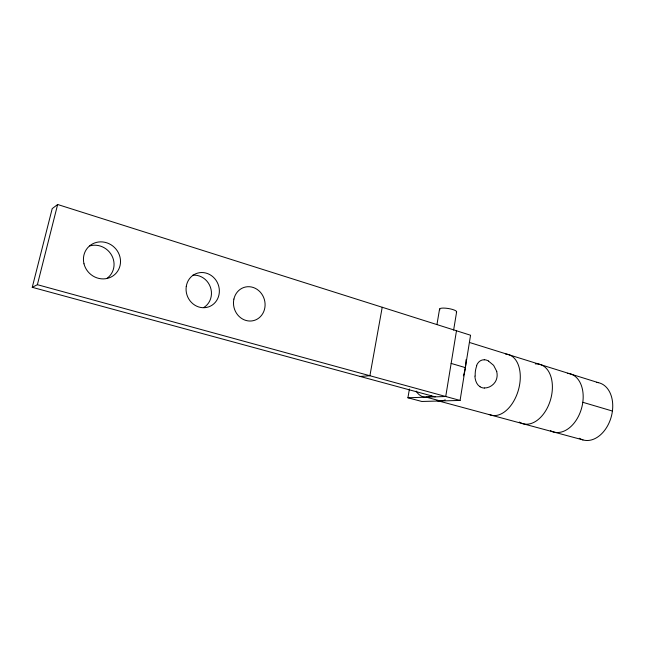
<?xml version="1.0" encoding="UTF-8"?>
<svg xmlns="http://www.w3.org/2000/svg" width="645" height="645" viewBox="0 0 645 645"><rect width="100%" height="100%" fill="white"/><g stroke="black" fill="none" stroke-linecap="round" stroke-linejoin="round"><path stroke-width="0.97" d="M409.43 388.983L407.922 397.772L421.798 401.472L460.087 400.432L470.552 335.231L57.647 204.497L52.205 208.625L32.25 287.315L435.214 396.852M453.628 330.079L456.636 311.801M456.483 330.78L445.727 396.498L407.922 397.772M436.979 324.403L439.559 309.044M382.219 307.262L369.899 375.737L360.144 376.446M32.25 287.315L37.386 284.687L57.647 204.497M476.582 365.457C477.792 362.345 480.702 359.483 484.266 359.837M484.379 387.984C488.692 388.064 492.836 385.605 495.175 382.034A13.231 12.457 63.4 0 0 496.69 371.52M426.281 397.151L440.39 400.964M582.967 439.914L437.012 400.529A32.589 18.415 -73.9 0 0 445.26 399.86M37.386 284.687L460.087 400.432M451.137 363.417L465.351 367.61M582.806 402.295L612.419 411.042M469.447 342.455L598.326 382.654M488.571 361.144L493.627 365.352L496.795 371.496M480.041 386.742C476.462 384.525 475.147 380.099 474.889 376.116M439.922 309.802A8.651 1.975 9.3 0 1 448.049 308.471A8.651 1.975 9.3 0 1 456.281 312.309M89.768 245.906A18.737 17.681 42.9 0 1 111.819 255.581A18.737 17.681 42.9 0 1 107.07 278.309M466.012 359.717A32.589 18.415 -73.9 0 1 463.376 375.882M431.457 395.845A32.871 18.141 -73.9 0 1 416.17 391.104M505.672 354.097A31.5 19.382 -74 0 1 518.548 389.532A31.5 19.382 -74 0 1 489.208 414.413M535.326 363.917A30.863 19.906 -74 0 1 550.733 399.045A30.863 19.906 -74 0 1 519.354 422.056M567.366 373.318A30.251 20.366 -74.1 0 1 581.395 408.865A30.251 20.366 -74.1 0 1 550.491 430.666M596.415 382.372A29.654 20.785 -74.2 0 1 610.92 417.952A29.654 20.785 -74.2 0 1 579.283 438.253M475.196 376.003A13.206 6.45 -86.8 0 1 476.776 365.763M484.234 359.733A12.948 8.296 54.8 0 1 488.579 361.007M484.363 388.064A12.892 10.231 -53.8 0 1 480.033 386.758M192.694 275.221A17.455 16.246 67.7 0 1 210.431 287.227A17.455 16.246 67.7 0 1 203.901 307.447M233.901 299.07A17.286 15.698 74.5 0 0 253.808 320.549A17.286 15.698 74.5 0 0 260.153 291.992A17.286 15.698 74.5 0 0 233.901 299.07M83.987 263.781A19.084 17.971 44.5 0 0 114.858 274.456A19.084 17.971 44.5 0 0 107.094 242.915A19.084 17.971 44.5 0 0 83.987 263.781M186.268 286.428A17.778 16.472 68.3 0 0 208.658 306.875A17.778 16.472 68.3 0 0 213.213 277.06A17.778 16.472 68.3 0 0 186.268 286.428"/></g></svg>
